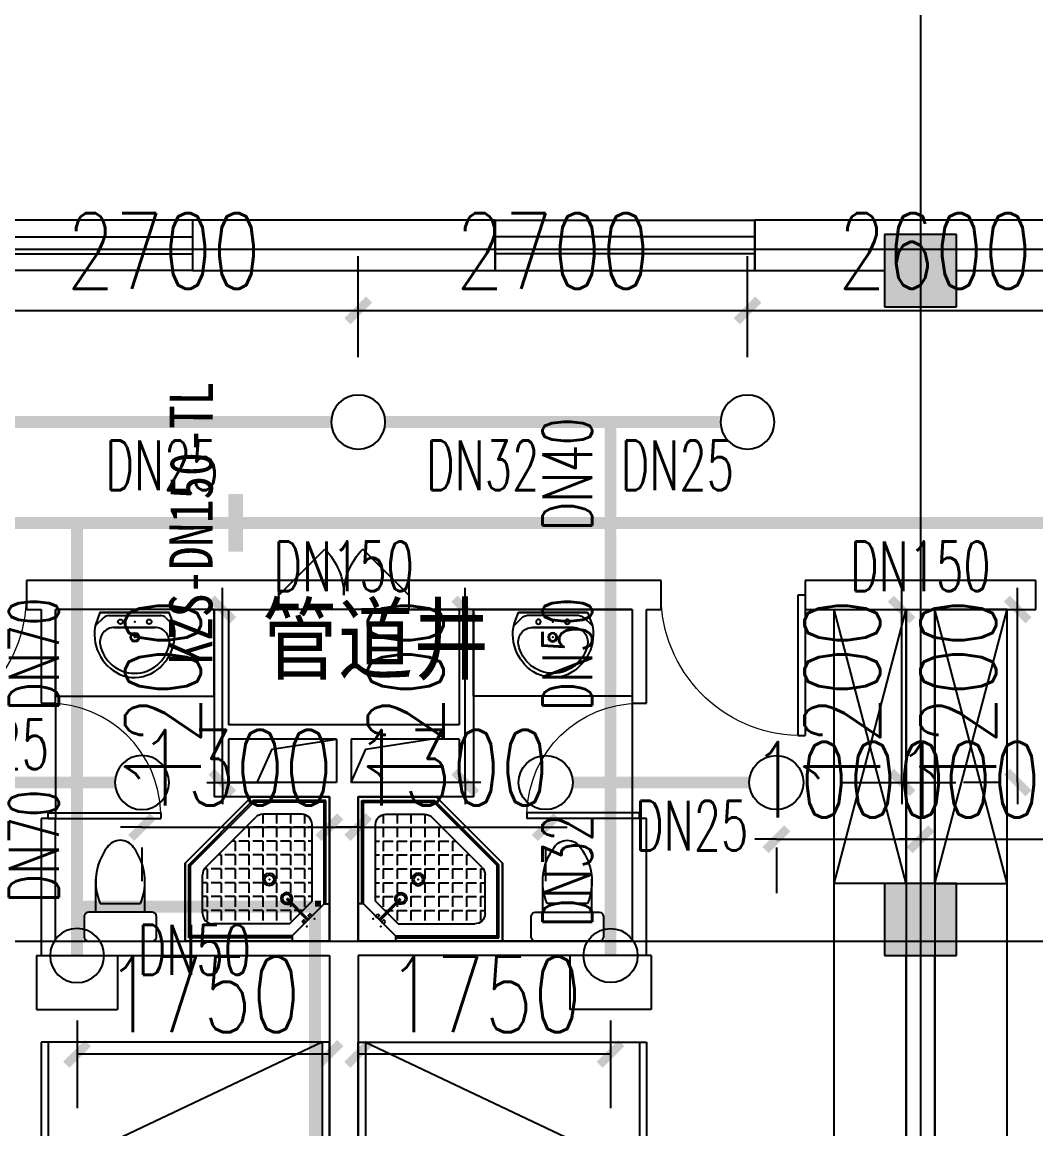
# Model space of a CAD drawing. Extents: x 0 to 2838408, y -923048 to 203859.
# Drawn here: x 2715031 to 2722063, y -682643 to -674968 of the extents above; entities that cross this region are included whole.
import ezdxf
from ezdxf.enums import TextEntityAlignment as Align

# ---------------------------------------------------------------- set-up
doc = ezdxf.new("R2010")
doc.units = 0
doc.header["$LTSCALE"] = 1000
for name, color, linetype in [('A-Fixt', 81, 'Continuous'), ('CLAYER', 7, 'Continuous'), ('COLUMN', 9, 'Continuous'), ('DIM_喷淋', 3, 'Continuous'), ('DOOR_FIRE', 4, 'Continuous'), ('DOTE', 8, 'Continuous'), ('EQUIP_喷头', 7, 'Continuous'), ('PIPE-喷淋', 6, 'Continuous'), ('PUB_HATCH', 8, 'Continuous'), ('TEXT_喷淋', 7, 'Continuous'), ('TWT_DIM', 3, 'Continuous'), ('WALL', 9, 'Continuous'), ('WINDOW', 4, 'Continuous'), ('XREF', 8, 'Continuous'), ('抗震支吊架', 2, 'Continuous'), ('洁具', 213, 'Continuous')]:
    doc.layers.add(name, color=color, linetype=linetype)
doc.styles.add('_TCH_DIM_T3', font='SIMPLEX', dxfattribs={"width": 0.75, "bigfont": 'HZTXT'})
doc.styles.add('_TWT_PIPEDN', font='SIMPLEX', dxfattribs={"width": 0.8, "height": 2.3, "bigfont": 'HZTXT'})
doc.styles.add('kzcad', font='', dxfattribs={"width": 0.8})
doc.styles.get("Standard").update_dxf_attribs({"font": 'geniso.shx', "bigfont": 'hztxt.shx'})
doc.styles.get('kzcad').set_extended_font_data('SimSun')
doc.dimstyles.new('_TWT_ARCH&&150', dxfattribs={"dimtxt": 525, "dimasz": 150, "dimexe": 375, "dimexo": 450, "dimgap": 150, "dimtad": 1, "dimdec": 0, "dimzin": 0, "dimdsep": 46, "dimtxsty": '_TCH_DIM_T3', "dimblk": 'ARCHTICK', "dimcen": 0.09, "dimclrt": 7, "dimazin": 2, "dimtfac": 1, "dimtdec": 0, "dimtix": 1, "dimtmove": 2, "dimatfit": 3, "dimfxl": 1, "dimtolj": 1, "dimtzin": 0, "dimarcsym": 0})

# ---------------------------------------------------------------- blocks, each defined once
blk = doc.blocks.new('1F平面-CAD导入_dwg_Drawing4_t3_dwg_$plan$00001613-474159-1F-927810-1F')
at = {"layer": '洁具'}
for p, q in [((-30, 250), (-170, 250)), ((-200, 169.7), (-430.4, 169.7)), ((-260.4, -139.7), (-260.4, 139.7)), ((-200, -169.7), (-200, -220)), ((-170, -250), (-30, -250))]:
    blk.add_line(p, q, dxfattribs=at)
for points in [[(-200, 220), (-200, 169.7), (-200, -169.7), (-430.4, -169.7)], [(0, -220), (0, 220)]]:
    blk.add_lwpolyline(points, dxfattribs=at)
for centre, radius, start, end in [((-170, 220), 30, 90, 180), ((-30, 220), 30, 0, 90), ((-412.8, -227.4), 397.5, 67.45048, 126.63814), ((-589.6, 0), 109.8, 123.45086, 236.54914), ((-412.8, 227.4), 397.5, 233.36186, 292.54952), ((-170, -220), 30, 180, 270), ((-30, -220), 30, 270, 0)]:
    blk.add_arc(centre, radius, start, end, dxfattribs=at)
blk = doc.blocks.new('$lvtry$00000169')
at = {"color": 0}
for p, q in [((258.9, -36), (258.9, 0)), ((258.9, -36), (36, -258.9)), ((258.9, -24), (976, -24)), ((258.9, -36), (964, -36)), ((964, -36), (976, -24)), ((964, -36), (964, -525.1)), ((976, -24), (976, -530.1)), ((276.1, -120), (120, -276.1)), ((143.9, -151), (290.7, -298.1)), ((151, -143.9), (297.8, -291)), ((269.6, -212.7), (269.6, -142.7)), ((276.1, -120), (808, -120)), ((365.9, -212.7), (365.9, -142.7)), ((462.1, -212.7), (462.1, -142.7)), ((558.4, -212.7), (558.4, -142.7)), ((654.6, -212.7), (654.6, -142.7)), ((750.9, -212.7), (750.9, -142.7)), ((847.1, -212.7), (847.1, -142.7)), ((183.4, -212.7), (205.5, -212.7)), ((219.6, -212.7), (243.4, -212.7)), ((269.6, -212.7), (339.6, -212.7)), ((365.9, -212.7), (435.9, -212.7)), ((462.1, -212.7), (532.1, -212.7)), ((558.4, -212.7), (628.4, -212.7)), ((654.6, -212.7), (724.6, -212.7)), ((750.9, -212.7), (820.9, -212.7)), ((847.1, -212.7), (880, -212.7)), ((880, -192), (880, -460.5)), ((36, -258.9), (0, -258.9)), ((24, -258.9), (24, -976)), ((36, -258.9), (36, -964)), ((120, -276.1), (120, -808)), ((173.4, -308.9), (173.4, -238.9)), ((269.6, -262.8), (269.6, -238.9)), ((365.9, -308.9), (365.9, -238.9)), ((462.1, -308.9), (462.1, -238.9)), ((558.4, -308.9), (558.4, -238.9)), ((654.6, -308.9), (654.6, -238.9)), ((750.9, -308.9), (750.9, -238.9)), ((847.1, -308.9), (847.1, -238.9)), ((120, -308.9), (147.1, -308.9)), ((173.4, -308.9), (243.4, -308.9)), ((173.4, -405.2), (173.4, -335.2)), ((269.6, -405.2), (269.6, -335.2)), ((334.3, -308.9), (339.6, -308.9)), ((365.9, -308.9), (435.9, -308.9)), ((365.9, -405.2), (365.9, -335.2)), ((462.1, -308.9), (532.1, -308.9)), ((462.1, -405.2), (462.1, -335.2)), ((558.4, -308.9), (628.4, -308.9)), ((558.4, -405.2), (558.4, -335.2)), ((654.6, -308.9), (724.6, -308.9)), ((654.6, -405.2), (654.6, -335.2)), ((750.9, -308.9), (820.9, -308.9)), ((750.9, -405.2), (750.9, -335.2)), ((847.1, -308.9), (880, -308.9)), ((847.1, -405.2), (847.1, -335.2)), ((120, -405.2), (147.1, -405.2)), ((173.4, -405.2), (243.4, -405.2)), ((173.4, -501.4), (173.4, -431.4)), ((269.6, -405.2), (339.6, -405.2)), ((269.6, -501.4), (269.6, -431.4)), ((365.9, -405.2), (378.6, -405.2)), ((365.9, -501.4), (365.9, -431.4)), ((462.1, -405.2), (532.1, -405.2)), ((462.1, -501.4), (462.1, -431.4)), ((558.4, -405.2), (628.4, -405.2)), ((558.4, -501.4), (558.4, -431.4)), ((654.6, -405.2), (724.6, -405.2)), ((654.6, -501.4), (654.6, -431.4)), ((750.9, -405.2), (820.9, -405.2)), ((750.9, -501.4), (750.9, -431.4)), ((847.1, -405.2), (880, -405.2)), ((847.1, -501.4), (847.1, -431.4)), ((120, -501.4), (147.1, -501.4)), ((173.4, -501.4), (243.4, -501.4)), ((173.4, -597.7), (173.4, -527.7)), ((269.6, -501.4), (339.6, -501.4)), ((269.6, -597.7), (269.6, -527.7)), ((365.9, -501.4), (435.9, -501.4)), ((365.9, -597.7), (365.9, -527.7)), ((462.1, -501.4), (532.1, -501.4)), ((462.1, -597.7), (462.1, -527.7)), ((858.9, -511.4), (511.4, -858.9)), ((964, -525.1), (525.1, -964)), ((976, -530.1), (530.1, -976)), ((558.4, -501.4), (628.4, -501.4)), ((558.4, -597.7), (558.4, -527.7)), ((654.6, -501.4), (724.6, -501.4)), ((654.6, -597.7), (654.6, -527.7)), ((750.9, -501.4), (820.9, -501.4)), ((750.9, -597.7), (750.9, -527.7)), ((847.1, -501.4), (867.2, -501.4)), ((964, -525.1), (976, -530.1)), ((120, -597.7), (147.1, -597.7)), ((173.4, -597.7), (243.4, -597.7)), ((269.6, -597.7), (339.6, -597.7)), ((365.9, -597.7), (435.9, -597.7)), ((462.1, -597.7), (532.1, -597.7)), ((558.4, -597.7), (628.4, -597.7)), ((654.6, -597.7), (724.6, -597.7)), ((750.9, -597.7), (772.6, -597.7)), ((173.4, -693.9), (173.4, -623.9)), ((269.6, -693.9), (269.6, -623.9)), ((365.9, -693.9), (365.9, -623.9)), ((462.1, -693.9), (462.1, -623.9)), ((558.4, -693.9), (558.4, -623.9)), ((654.6, -693.9), (654.6, -623.9)), ((120, -693.9), (147.1, -693.9)), ((173.4, -693.9), (243.4, -693.9)), ((173.4, -790.2), (173.4, -720.2)), ((269.6, -693.9), (339.6, -693.9)), ((269.6, -790.2), (269.6, -720.2)), ((365.9, -693.9), (435.9, -693.9)), ((365.9, -790.2), (365.9, -720.2)), ((462.1, -693.9), (532.1, -693.9)), ((462.1, -790.2), (462.1, -720.2)), ((558.4, -693.9), (628.4, -693.9)), ((558.4, -790.2), (558.4, -720.2)), ((654.6, -693.9), (676.4, -693.9)), ((120, -790.2), (147.1, -790.2)), ((173.4, -790.2), (243.4, -790.2)), ((173.4, -877.5), (173.4, -816.4)), ((269.6, -790.2), (339.6, -790.2)), ((269.6, -880), (269.6, -816.4)), ((365.9, -790.2), (435.9, -790.2)), ((365.9, -880), (365.9, -816.4)), ((462.1, -790.2), (532.1, -790.2)), ((462.1, -880), (462.1, -816.4)), ((558.4, -790.2), (580.1, -790.2)), ((192, -880), (460.5, -880)), ((36, -964), (24, -976)), ((24, -976), (530.1, -976)), ((36, -964), (525.1, -964)), ((525.1, -964), (530.1, -976))]:
    blk.add_line(p, q, dxfattribs=at)
blk.add_lwpolyline([(0, 0), (0, -1000), (540, -1000), (1000, -540), (1000, 0)], close=True)
for points in [[(0, 0), (0, -1000)], [(0, 0), (1000, 0)], [(1000, 0), (1000, -540)], [(189.7, -136.1), (177.9, -147.9), (162.5, -132.5), (174.3, -120.7)], [(136.1, -189.7), (147.9, -177.9), (132.5, -162.5), (120.7, -174.3)], [(1000, -540), (540, -1000)], [(0, -1000), (540, -1000)]]:
    blk.add_lwpolyline(points, close=True, dxfattribs=at)
for radius in [43.8, 31.1]:
    blk.add_circle((416.2, -427.6), radius, dxfattribs=at)
for centre, radius, start, end in [((808, -192), 72, 0, 90), ((296, -295.7), 40.6, 142.58296, 128.41974), ((296, -295.7), 28.6, 145.82801, 125.65986), ((808, -460.5), 72, 315, 0), ((192, -808), 72, 180, 270), ((460.5, -808), 72, 270, 315)]:
    blk.add_arc(centre, radius, start, end, dxfattribs=at)
for p in [(156.1, -102.2, 0), (103.2, -155.8, 0), (415.8, -428.1, 0)]:
    blk.add_point(p, dxfattribs=at)
blk = doc.blocks.new('$lvtry$00000178')
at = {"color": 0}
for p, q in [((-238.4, 0), (238.4, 0)), ((-214.1, -36.1), (-272.1, -90.6)), ((-179.8, -22.5), (180.1, -22.5)), ((215.7, -37.5), (268.3, -90.8)), ((-141.7, -105.2), (140.2, -105.2)), ((140.2, -105.2), (-141.7, -105.2))]:
    blk.add_line(p, q, dxfattribs=at)
blk.add_lwpolyline([(-103.6, -429.7, 0.224698), (110.4, -425.4, 0.348046), (268.9, -78.5), (239.5, 0), (-241.3, 0), (-270.7, -78.5, 0.356844)], format="xyb", close=True, dxfattribs=at)
for centre, radius in [((-100, -65), 16.3), ((100, -65), 16.3), ((1.4, -172.5), 31.6)]:
    blk.add_circle(centre, radius, dxfattribs=at)
at = {"color": 0, "lineweight": 13}
blk.add_circle((1.4, -172.5), 23, dxfattribs=at)
at = {"color": 0}
for centre, radius, start, end in [((-179.8, -72.5), 50, 90, 133.18096), ((180.1, -72.5), 50, 44.56072, 90), ((-141.7, -205.2), 100, 90, 190.56023), ((140.2, -205.2), 100, 349.43977, 90), ((-0.7, -179), 243.4, 190.56023, 349.43977)]:
    blk.add_arc(centre, radius, start, end, dxfattribs=at)
for p in [(0, -65), (1.4, -172.5)]:
    blk.add_point(p, dxfattribs=at)
blk = doc.blocks.new('A$C70365C93')
at = {"layer": '洁具'}
blk.add_lwpolyline([(-1900, 2300), (-1900, 1700), (-800, 1700), (-800, 2300)], close=True, dxfattribs=at)
blk.add_blockref('$lvtry$00000178', (-1350, 2280), dxfattribs=at)
at = {"layer": '洁具', "rotation": 180}
blk.add_blockref('$lvtry$00000169', (0, 0), dxfattribs=at)
at = {"layer": '洁具', "extrusion": (0, 0, -1), "xscale": -1, "zscale": -1, "rotation": 90}
blk.add_blockref('1F平面-CAD导入_dwg_Drawing4_t3_dwg_$plan$00001613-474159-1F-927810-1F', (1450, 0), dxfattribs=at)
blk = doc.blocks.new('单人床')
at = {"layer": 'A-Fixt'}
for p, q in [((47773.8, 13973.4), (48673.8, 13973.4)), ((47773.8, 12073.4), (48673.8, 13973.4)), ((47773.8, 12073.4), (48673.8, 12073.4))]:
    blk.add_line(p, q, dxfattribs=at)
blk.add_lwpolyline([(47773.8, 14023.4), (48673.8, 14023.4), (48673.8, 12023.4), (47773.8, 12023.4), (47773.8, 14023.4)], dxfattribs=at)
blk = doc.blocks.new('宿舍')
at = {"layer": 'A-Fixt'}
for p, q in [((47853.8, 13801.7), (48353.8, 15701.7)), ((48353.8, 13801.7), (47853.8, 15701.7)), ((47853.8, 13801.7), (48353.8, 13801.7))]:
    blk.add_line(p, q, dxfattribs=at)
blk.add_lwpolyline([(47853.8, 8601.7), (48353.8, 8601.7), (48353.8, 15701.7), (47853.8, 15701.7)], close=True, dxfattribs=at)
at = {"xscale": -1, "rotation": 90}
blk.add_blockref('单人床', (63677.2, 60475.5), dxfattribs=at)
blk = doc.blocks.new('$WINLIB2D$00000001')
at = {"color": 0}
for points in [[(-0.5, 0.5), (-0.5, -0.5)], [(-0.5, 0.5), (0.5, 0.5)], [(0.5, -0.5), (0.5, 0.5)], [(0.5, 0.1667), (-0.5, 0.1667)], [(0.5, -0.1667), (-0.5, -0.1667)], [(-0.5, -0.5), (0.5, -0.5)]]:
    blk.add_lwpolyline(points, dxfattribs=at)
blk = doc.blocks.new('$DorLib2D$00000116')
at = {"color": 0}
for p, q in [((-0.5, 0), (-0.1464, 0.3536)), ((0.5, 0), (0.1464, 0.3536))]:
    blk.add_line(p, q, dxfattribs=at)
for centre, start, end in [((-0.5, 0), 0, 45), ((0.5, 0), 135, 180)]:
    blk.add_arc(centre, 0.5, start, end, dxfattribs=at)
blk = doc.blocks.new('$DorLib2D$00000001')
for p, q in [((0.45, 0.975), (0.5, 0.975)), ((0.45, 0), (0.45, 0.975)), ((0.5, 0), (0.5, 0.975)), ((0.5, 0), (0.45, 0))]:
    blk.add_line(p, q)
at = {"lineweight": 13}
blk.add_arc((0.475, 0), 0.975, 91.46928, 180, dxfattribs=at)
blk = doc.blocks.new('4F1')
at = {"layer": 'PUB_HATCH'}
for points in [[(2385466.7, -676441.3), (2384966.7, -676441.3), (2384966.7, -676941.3), (2385466.7, -676941.3)], [(2385466.7, -680941.3), (2384966.7, -680941.3), (2384966.7, -681441.3), (2385466.7, -681441.3)]]:
    blk.add_hatch(color=256, dxfattribs=at).paths.add_polyline_path(points)
for points in [[(2380616.7, -680241.3), (2380720.3, -680011), (2381166.7, -679941.3)], [(2381266.7, -680241.3), (2381370.3, -680011), (2381816.7, -679941.3)]]:
    blk.add_lwpolyline(points)
at = {"layer": 'COLUMN'}
for p, q in [((2385466.7, -676441.3), (2384966.7, -676441.3)), ((2384966.7, -676441.3), (2384966.7, -676941.3)), ((2385466.7, -676941.3), (2385466.7, -676441.3)), ((2384966.7, -676941.3), (2385466.7, -676941.3)), ((2385466.7, -680941.3), (2384966.7, -680941.3)), ((2384966.7, -680941.3), (2384966.7, -681441.3)), ((2385466.7, -681441.3), (2385466.7, -680941.3)), ((2384966.7, -681441.3), (2385466.7, -681441.3))]:
    blk.add_line(p, q, dxfattribs=at)
at = {"layer": 'DOOR_FIRE'}
for p, q in [((2381666.7, -678841.3), (2380766.7, -678841.3)), ((2381666.7, -679041.3), (2380766.7, -679041.3))]:
    blk.add_line(p, q, dxfattribs=at)
at = {"layer": 'DOTE'}
for p, q in [((2385216.7, -606941.3), (2385216.7, -690141.3)), ((2343216.7, -676541.3), (2453916.7, -676541.3)), ((2343216.7, -681341.3), (2453916.7, -681341.3))]:
    blk.add_line(p, q, dxfattribs=at)
at = {"layer": 'WALL'}
for p, q in [((2382266.7, -676341.3), (2380166.7, -676341.3)), ((2380166.7, -676341.3), (2380166.7, -676691.3)), ((2382266.7, -676691.3), (2382266.7, -676341.3)), ((2385216.7, -676341.3), (2384066.7, -676341.3)), ((2384066.7, -676341.3), (2384066.7, -676691.3)), ((2386366.7, -676341.3), (2385216.7, -676341.3)), ((2380166.7, -676691.3), (2382266.7, -676691.3)), ((2384066.7, -676691.3), (2384966.7, -676691.3)), ((2385466.7, -676691.3), (2386366.7, -676691.3)), ((2379116.7, -678841.3), (2379016.7, -678841.3)), ((2379016.7, -678841.3), (2379016.7, -679041.3)), ((2380316.7, -678841.3), (2379116.7, -678841.3)), ((2380766.7, -678841.3), (2380316.7, -678841.3)), ((2380766.7, -679041.3), (2380766.7, -678841.3)), ((2382116.7, -678841.3), (2381666.7, -678841.3)), ((2381666.7, -678841.3), (2381666.7, -679041.3)), ((2383316.7, -678841.3), (2382116.7, -678841.3)), ((2383416.7, -678841.3), (2383316.7, -678841.3)), ((2383416.7, -679041.3), (2383416.7, -678841.3)), ((2385216.7, -678841.3), (2384416.7, -678841.3)), ((2384416.7, -678841.3), (2384416.7, -679041.3)), ((2386016.7, -678841.3), (2385216.7, -678841.3)), ((2386016.7, -679041.3), (2386016.7, -678841.3)), ((2379016.7, -679041.3), (2379116.7, -679041.3)), ((2379116.7, -679041.3), (2379116.7, -679691.3)), ((2380316.7, -679041.3), (2379216.7, -679041.3)), ((2379216.7, -679691.3), (2379216.7, -679041.3)), ((2380316.7, -679041.3), (2380316.7, -679841.3)), ((2380416.7, -679041.3), (2380766.7, -679041.3)), ((2380416.7, -679041.3), (2380416.7, -679841.3)), ((2381666.7, -679041.3), (2382016.7, -679041.3)), ((2382016.7, -679041.3), (2382016.7, -679841.3)), ((2383216.7, -679041.3), (2382116.7, -679041.3)), ((2382116.7, -679041.3), (2382116.7, -679841.3)), ((2383216.7, -679041.3), (2383216.7, -679691.3)), ((2383316.7, -679691.3), (2383316.7, -679041.3)), ((2383316.7, -679041.3), (2383416.7, -679041.3)), ((2384416.7, -679041.3), (2385116.7, -679041.3)), ((2385116.7, -680941.3), (2385116.7, -679041.3)), ((2385316.7, -680941.3), (2385316.7, -679041.3)), ((2385316.7, -679041.3), (2386016.7, -679041.3)), ((2379116.7, -679691.3), (2379216.7, -679691.3)), ((2383216.7, -679691.3), (2383316.7, -679691.3)), ((2380316.7, -679841.3), (2380316.7, -680341.3)), ((2381216.7, -679841.3), (2380416.7, -679841.3)), ((2382016.7, -679841.3), (2381216.7, -679841.3)), ((2382116.7, -679841.3), (2382116.7, -680341.3)), ((2381166.7, -679941.3), (2380416.7, -679941.3)), ((2380416.7, -679941.3), (2380416.7, -680241.3)), ((2381166.7, -679941.3), (2381166.7, -680241.3)), ((2382016.7, -679941.3), (2381266.7, -679941.3)), ((2381266.7, -679941.3), (2381266.7, -680241.3)), ((2382016.7, -679941.3), (2382016.7, -680241.3)), ((2381166.7, -680241.3), (2380416.7, -680241.3)), ((2382016.7, -680241.3), (2381266.7, -680241.3)), ((2381116.7, -680341.3), (2380316.7, -680341.3)), ((2381116.7, -680341.3), (2381116.7, -681341.3)), ((2381316.7, -680341.3), (2381316.7, -681341.3)), ((2382116.7, -680341.3), (2381316.7, -680341.3)), ((2379216.7, -680491.3), (2379116.7, -680491.3)), ((2379116.7, -680491.3), (2379116.7, -681441.3)), ((2379216.7, -681341.3), (2379216.7, -680491.3)), ((2383316.7, -680491.3), (2383216.7, -680491.3)), ((2383216.7, -680491.3), (2383216.7, -681341.3)), ((2383316.7, -681441.3), (2383316.7, -680491.3)), ((2379216.7, -681341.3), (2381116.7, -681341.3)), ((2383216.7, -681341.3), (2381316.7, -681341.3)), ((2379116.7, -681441.3), (2381116.7, -681441.3)), ((2381116.7, -681441.3), (2381116.7, -686391.3)), ((2383316.7, -681441.3), (2381316.7, -681441.3)), ((2381316.7, -681441.3), (2381316.7, -686391.3)), ((2385116.7, -686141.3), (2385116.7, -681441.3)), ((2385316.7, -686141.3), (2385316.7, -681441.3))]:
    blk.add_line(p, q, dxfattribs=at)
at = {"layer": 'WINDOW'}
for p, q in [((2379216.7, -679691.3), (2379216.7, -680491.3)), ((2383216.7, -679691.3), (2383216.7, -680491.3))]:
    blk.add_line(p, q, dxfattribs=at)
for name, p in [('宿舍', (2329462.9, -694743)), ('A$C70365C93', (2381116.7, -681341.3)), ('宿舍', (2337462.9, -694743))]:
    blk.add_blockref(name, p)
at = {"xscale": -1, "rotation": 359.9999999999999}
for name, p in [('A$C70365C93', (2381316.7, -681341.3)), ('宿舍', (2432970.6, -694743))]:
    blk.add_blockref(name, p, dxfattribs=at)
at = {"layer": 'DOOR_FIRE', "xscale": 900, "yscale": -900, "zscale": 200, "rotation": 179.9999999994664}
blk.add_blockref('$DorLib2D$00000116', (2381216.7, -678941.3), dxfattribs=at)
at = {"layer": 'WINDOW'}
for name, p, xscale, yscale, zscale, rotation in [('$WINLIB2D$00000001', (2379266.7, -676516.3), -1800, 350, -1800, 359.9999999999991), ('$DorLib2D$00000001', (2379166.7, -680091.3), 800, 800, 800, 269.9999999994664), ('$DorLib2D$00000001', (2383266.7, -680091.3), 800, -800, 800, 269.9999999994664)]:
    blk.add_blockref(name, p, dxfattribs=dict(at, xscale=xscale, yscale=yscale, zscale=zscale, rotation=rotation))
for name, p, xscale, yscale, zscale in [('$WINLIB2D$00000001', (2383166.7, -676516.3), 1800, 350, 1800), ('$DorLib2D$00000001', (2378516.7, -678941.3), -1000, -1000, -1000), ('$DorLib2D$00000001', (2383916.7, -678941.3), 1000, -1000, 1000)]:
    blk.add_blockref(name, p, dxfattribs=dict(at, xscale=xscale, yscale=yscale, zscale=zscale))
at = {"layer": 'CLAYER'}
blk.add_text('管道井', height=525, dxfattribs=at).set_placement((2380649.1, -679528.3))
blk = doc.blocks.new('_ArchTick')
at = {"color": 0, "linetype": 'ByBlock', "const_width": 0.4}
blk.add_lwpolyline([(-0.5, -0.5), (0.5, 0.5)], dxfattribs=at)
blk = doc.blocks.new('*D2693')
at = {"layer": 'Defpoints', "color": 0, "linetype": 'ByBlock', "transparency": 16777216}
for p in [(2717362.5, -680241.3), (2718662.5, -680241.3), (2718662.5, -680551.1)]:
    blk.add_point(p, dxfattribs=at)
at = {"layer": 'TWT_DIM', "color": 0, "linetype": 'ByBlock', "lineweight": -2, "transparency": 16777216}
for p, q in [((2717362.5, -680551.1), (2717212.5, -680551.1)), ((2717362.5, -680551.1), (2718662.5, -680551.1)), ((2718662.5, -680551.1), (2718812.5, -680551.1)), ((2717362.5, -680691.3), (2717362.5, -680926.1)), ((2718662.5, -680691.3), (2718662.5, -680926.1))]:
    blk.add_line(p, q, dxfattribs=at)
at = {"layer": 'TWT_DIM', "color": 0, "linetype": 'ByBlock', "lineweight": -2, "transparency": 16777216, "xscale": 150, "yscale": 150, "zscale": 150}
blk.add_blockref('_ArchTick', (2717362.5, -680551.1), dxfattribs=at)
at = {"layer": 'TWT_DIM', "color": 0, "linetype": 'ByBlock', "lineweight": -2, "transparency": 16777216, "xscale": 150, "yscale": 150, "zscale": 150, "rotation": 180}
blk.add_blockref('_ArchTick', (2718662.5, -680551.1), dxfattribs=at)
at = {"layer": 'TWT_DIM', "color": 7, "linetype": 'ByBlock', "transparency": 16777216, "insert": (2718012.5, -680138.6), "char_height": 525, "attachment_point": 5, "style": '_TCH_DIM_T3'}
blk.add_mtext('\\A1;1300', dxfattribs=at)
blk = doc.blocks.new('*D2694')
at = {"layer": 'Defpoints', "color": 0, "linetype": 'ByBlock', "transparency": 16777216}
for p in [(2715862.5, -680241.3), (2717162.5, -680241.3), (2717162.5, -680551.1)]:
    blk.add_point(p, dxfattribs=at)
at = {"layer": 'TWT_DIM', "color": 0, "linetype": 'ByBlock', "lineweight": -2, "transparency": 16777216}
for p, q in [((2715862.5, -680551.1), (2715712.5, -680551.1)), ((2715862.5, -680551.1), (2717162.5, -680551.1)), ((2717162.5, -680551.1), (2717312.5, -680551.1)), ((2715862.5, -680691.3), (2715862.5, -680926.1)), ((2717162.5, -680691.3), (2717162.5, -680926.1))]:
    blk.add_line(p, q, dxfattribs=at)
at = {"layer": 'TWT_DIM', "color": 0, "linetype": 'ByBlock', "lineweight": -2, "transparency": 16777216, "xscale": 150, "yscale": 150, "zscale": 150}
blk.add_blockref('_ArchTick', (2715862.5, -680551.1), dxfattribs=at)
at = {"layer": 'TWT_DIM', "color": 0, "linetype": 'ByBlock', "lineweight": -2, "transparency": 16777216, "xscale": 150, "yscale": 150, "zscale": 150, "rotation": 180}
blk.add_blockref('_ArchTick', (2717162.5, -680551.1), dxfattribs=at)
at = {"layer": 'TWT_DIM', "color": 7, "linetype": 'ByBlock', "transparency": 16777216, "insert": (2716512.5, -680138.6), "char_height": 525, "attachment_point": 5, "style": '_TCH_DIM_T3'}
blk.add_mtext('\\A1;1300', dxfattribs=at)
blk = doc.blocks.new('*D2709')
at = {"layer": 'Defpoints', "color": 0, "linetype": 'ByBlock', "transparency": 16777216}
for p in [(2721262.5, -680241.3), (2722262.5, -680241.3), (2722262.5, -680634.6)]:
    blk.add_point(p, dxfattribs=at)
at = {"layer": 'TWT_DIM', "color": 0, "linetype": 'ByBlock', "lineweight": -2, "transparency": 16777216}
for p, q in [((2721262.5, -680634.6), (2721112.5, -680634.6)), ((2721262.5, -680634.6), (2722262.5, -680634.6)), ((2722262.5, -680634.6), (2722412.5, -680634.6)), ((2721262.5, -680691.3), (2721262.5, -681009.6)), ((2722262.5, -680691.3), (2722262.5, -681009.6))]:
    blk.add_line(p, q, dxfattribs=at)
at = {"layer": 'TWT_DIM', "color": 0, "linetype": 'ByBlock', "lineweight": -2, "transparency": 16777216, "xscale": 150, "yscale": 150, "zscale": 150}
blk.add_blockref('_ArchTick', (2721262.5, -680634.6), dxfattribs=at)
at = {"layer": 'TWT_DIM', "color": 0, "linetype": 'ByBlock', "lineweight": -2, "transparency": 16777216, "xscale": 150, "yscale": 150, "zscale": 150, "rotation": 180}
blk.add_blockref('_ArchTick', (2722262.5, -680634.6), dxfattribs=at)
at = {"layer": 'TWT_DIM', "color": 7, "linetype": 'ByBlock', "transparency": 16777216, "insert": (2721762.5, -680222.1), "char_height": 525, "attachment_point": 5, "style": '_TCH_DIM_T3'}
blk.add_mtext('\\A1;1000', dxfattribs=at)
blk = doc.blocks.new('*D2711')
at = {"layer": 'Defpoints', "color": 0, "linetype": 'ByBlock', "transparency": 16777216}
for p in [(2721936.2, -679041.3), (2722262.5, -679041.3), (2722262.5, -680241.3)]:
    blk.add_point(p, dxfattribs=at)
at = {"layer": 'TWT_DIM', "color": 0, "linetype": 'ByBlock', "lineweight": -2, "transparency": 16777216}
for p, q in [((2721936.2, -679041.3), (2721936.2, -678891.3)), ((2721812.5, -679041.3), (2721561.2, -679041.3)), ((2721936.2, -680241.3), (2721936.2, -679041.3)), ((2721812.5, -680241.3), (2721561.2, -680241.3)), ((2721936.2, -680241.3), (2721936.2, -680391.3))]:
    blk.add_line(p, q, dxfattribs=at)
at = {"layer": 'TWT_DIM', "color": 0, "linetype": 'ByBlock', "lineweight": -2, "transparency": 16777216, "xscale": 150, "yscale": 150, "zscale": 150}
for p, rotation in [((2721936.2, -679041.3), 270), ((2721936.2, -680241.3), 90)]:
    blk.add_blockref('_ArchTick', p, dxfattribs=dict(at, rotation=rotation))
at = {"layer": 'TWT_DIM', "color": 7, "linetype": 'ByBlock', "transparency": 16777216, "insert": (2721523.7, -679641.3), "char_height": 525, "attachment_point": 5, "rotation": 90, "style": '_TCH_DIM_T3'}
blk.add_mtext('\\A1;1200', dxfattribs=at)
blk = doc.blocks.new('*D2714')
at = {"layer": 'Defpoints', "color": 0, "linetype": 'ByBlock', "transparency": 16777216}
for p in [(2717362.5, -681441.3), (2719112.5, -681441.3), (2719112.5, -682123.7)]:
    blk.add_point(p, dxfattribs=at)
at = {"layer": 'TWT_DIM', "color": 0, "linetype": 'ByBlock', "lineweight": -2, "transparency": 16777216}
for p, q in [((2717362.5, -681891.3), (2717362.5, -682498.7)), ((2719112.5, -681891.3), (2719112.5, -682498.7)), ((2717362.5, -682123.7), (2719112.5, -682123.7))]:
    blk.add_line(p, q, dxfattribs=at)
at = {"layer": 'TWT_DIM', "color": 0, "linetype": 'ByBlock', "lineweight": -2, "transparency": 16777216, "xscale": 150, "yscale": 150, "zscale": 150, "rotation": 180}
blk.add_blockref('_ArchTick', (2717362.5, -682123.7), dxfattribs=at)
at = {"layer": 'TWT_DIM', "color": 0, "linetype": 'ByBlock', "lineweight": -2, "transparency": 16777216, "xscale": 150, "yscale": 150, "zscale": 150}
blk.add_blockref('_ArchTick', (2719112.5, -682123.7), dxfattribs=at)
at = {"layer": 'TWT_DIM', "color": 7, "linetype": 'ByBlock', "transparency": 16777216, "insert": (2718237.5, -681711.2), "char_height": 525, "attachment_point": 5, "style": '_TCH_DIM_T3'}
blk.add_mtext('\\A1;1750', dxfattribs=at)
blk = doc.blocks.new('*D2715')
at = {"layer": 'Defpoints', "color": 0, "linetype": 'ByBlock', "transparency": 16777216}
for p in [(2720262.5, -680241.3), (2721262.5, -680241.3), (2721262.5, -680634.6)]:
    blk.add_point(p, dxfattribs=at)
at = {"layer": 'TWT_DIM', "color": 0, "linetype": 'ByBlock', "lineweight": -2, "transparency": 16777216}
for p, q in [((2720262.5, -680634.6), (2720112.5, -680634.6)), ((2720262.5, -680634.6), (2721262.5, -680634.6)), ((2721262.5, -680634.6), (2721412.5, -680634.6)), ((2720262.5, -680691.3), (2720262.5, -681009.6)), ((2721262.5, -680691.3), (2721262.5, -681009.6))]:
    blk.add_line(p, q, dxfattribs=at)
at = {"layer": 'TWT_DIM', "color": 0, "linetype": 'ByBlock', "lineweight": -2, "transparency": 16777216, "xscale": 150, "yscale": 150, "zscale": 150}
blk.add_blockref('_ArchTick', (2720262.5, -680634.6), dxfattribs=at)
at = {"layer": 'TWT_DIM', "color": 0, "linetype": 'ByBlock', "lineweight": -2, "transparency": 16777216, "xscale": 150, "yscale": 150, "zscale": 150, "rotation": 180}
blk.add_blockref('_ArchTick', (2721262.5, -680634.6), dxfattribs=at)
at = {"layer": 'TWT_DIM', "color": 7, "linetype": 'ByBlock', "transparency": 16777216, "insert": (2720762.5, -680222.1), "char_height": 525, "attachment_point": 5, "style": '_TCH_DIM_T3'}
blk.add_mtext('\\A1;1000', dxfattribs=at)
blk = doc.blocks.new('*D2716')
at = {"layer": 'Defpoints', "color": 0, "linetype": 'ByBlock', "transparency": 16777216}
for p in [(2718104.8, -679041.3), (2718662.5, -679041.3), (2718662.5, -680241.3)]:
    blk.add_point(p, dxfattribs=at)
at = {"layer": 'TWT_DIM', "color": 0, "linetype": 'ByBlock', "lineweight": -2, "transparency": 16777216}
for p, q in [((2718104.8, -679041.3), (2718104.8, -678891.3)), ((2718212.5, -679041.3), (2717729.8, -679041.3)), ((2718104.8, -680241.3), (2718104.8, -679041.3)), ((2718212.5, -680241.3), (2717729.8, -680241.3)), ((2718104.8, -680241.3), (2718104.8, -680391.3))]:
    blk.add_line(p, q, dxfattribs=at)
at = {"layer": 'TWT_DIM', "color": 0, "linetype": 'ByBlock', "lineweight": -2, "transparency": 16777216, "xscale": 150, "yscale": 150, "zscale": 150}
for p, rotation in [((2718104.8, -679041.3), 270), ((2718104.8, -680241.3), 90)]:
    blk.add_blockref('_ArchTick', p, dxfattribs=dict(at, rotation=rotation))
at = {"layer": 'TWT_DIM', "color": 7, "linetype": 'ByBlock', "transparency": 16777216, "insert": (2717692.3, -679641.3), "char_height": 525, "attachment_point": 5, "rotation": 90, "style": '_TCH_DIM_T3'}
blk.add_mtext('\\A1;1200', dxfattribs=at)
blk = doc.blocks.new('*D2717')
at = {"layer": 'Defpoints', "color": 0, "linetype": 'ByBlock', "transparency": 16777216}
for p in [(2720262.5, -679041.3), (2721131.8, -679041.3), (2720262.5, -680241.3)]:
    blk.add_point(p, dxfattribs=at)
at = {"layer": 'TWT_DIM', "color": 0, "linetype": 'ByBlock', "lineweight": -2, "transparency": 16777216}
for p, q in [((2721131.8, -679041.3), (2721131.8, -678891.3)), ((2720712.5, -679041.3), (2721506.8, -679041.3)), ((2721131.8, -680241.3), (2721131.8, -679041.3)), ((2720712.5, -680241.3), (2721506.8, -680241.3)), ((2721131.8, -680241.3), (2721131.8, -680391.3))]:
    blk.add_line(p, q, dxfattribs=at)
at = {"layer": 'TWT_DIM', "color": 0, "linetype": 'ByBlock', "lineweight": -2, "transparency": 16777216, "xscale": 150, "yscale": 150, "zscale": 150}
for p, rotation in [((2721131.8, -679041.3), 270), ((2721131.8, -680241.3), 90)]:
    blk.add_blockref('_ArchTick', p, dxfattribs=dict(at, rotation=rotation))
at = {"layer": 'TWT_DIM', "color": 7, "linetype": 'ByBlock', "transparency": 16777216, "insert": (2720719.3, -679641.3), "char_height": 525, "attachment_point": 5, "rotation": 90, "style": '_TCH_DIM_T3'}
blk.add_mtext('\\A1;1200', dxfattribs=at)
blk = doc.blocks.new('*D2718')
at = {"layer": 'Defpoints', "color": 0, "linetype": 'ByBlock', "transparency": 16777216}
for p in [(2715412.5, -681441.3), (2717162.5, -681441.3), (2717162.5, -682123.7)]:
    blk.add_point(p, dxfattribs=at)
at = {"layer": 'TWT_DIM', "color": 0, "linetype": 'ByBlock', "lineweight": -2, "transparency": 16777216}
for p, q in [((2715412.5, -681891.3), (2715412.5, -682498.7)), ((2717162.5, -681891.3), (2717162.5, -682498.7)), ((2715412.5, -682123.7), (2717162.5, -682123.7))]:
    blk.add_line(p, q, dxfattribs=at)
at = {"layer": 'TWT_DIM', "color": 0, "linetype": 'ByBlock', "lineweight": -2, "transparency": 16777216, "xscale": 150, "yscale": 150, "zscale": 150, "rotation": 180}
blk.add_blockref('_ArchTick', (2715412.5, -682123.7), dxfattribs=at)
at = {"layer": 'TWT_DIM', "color": 0, "linetype": 'ByBlock', "lineweight": -2, "transparency": 16777216, "xscale": 150, "yscale": 150, "zscale": 150}
blk.add_blockref('_ArchTick', (2717162.5, -682123.7), dxfattribs=at)
at = {"layer": 'TWT_DIM', "color": 7, "linetype": 'ByBlock', "transparency": 16777216, "insert": (2716287.5, -681711.2), "char_height": 525, "attachment_point": 5, "style": '_TCH_DIM_T3'}
blk.add_mtext('\\A1;1750', dxfattribs=at)
blk = doc.blocks.new('*D2720')
at = {"layer": 'Defpoints', "color": 0, "linetype": 'ByBlock', "transparency": 16777216}
for p in [(2715862.5, -679041.3), (2716420.3, -679041.3), (2715862.5, -680241.3)]:
    blk.add_point(p, dxfattribs=at)
at = {"layer": 'TWT_DIM', "color": 0, "linetype": 'ByBlock', "lineweight": -2, "transparency": 16777216}
for p, q in [((2716420.3, -679041.3), (2716420.3, -678891.3)), ((2716312.5, -679041.3), (2716795.3, -679041.3)), ((2716420.3, -680241.3), (2716420.3, -679041.3)), ((2716312.5, -680241.3), (2716795.3, -680241.3)), ((2716420.3, -680241.3), (2716420.3, -680391.3))]:
    blk.add_line(p, q, dxfattribs=at)
at = {"layer": 'TWT_DIM', "color": 0, "linetype": 'ByBlock', "lineweight": -2, "transparency": 16777216, "xscale": 150, "yscale": 150, "zscale": 150}
for p, rotation in [((2716420.3, -679041.3), 270), ((2716420.3, -680241.3), 90)]:
    blk.add_blockref('_ArchTick', p, dxfattribs=dict(at, rotation=rotation))
at = {"layer": 'TWT_DIM', "color": 7, "linetype": 'ByBlock', "transparency": 16777216, "insert": (2716007.8, -679641.3), "char_height": 525, "attachment_point": 5, "rotation": 90, "style": '_TCH_DIM_T3'}
blk.add_mtext('\\A1;1200', dxfattribs=at)
blk = doc.blocks.new('*D3179')
at = {"layer": 'Defpoints', "color": 0, "linetype": 'ByBlock', "transparency": 16777216}
for p in [(2722662.5, -676966.9), (2720062.5, -677741.3), (2722662.5, -677741.3)]:
    blk.add_point(p, dxfattribs=at)
at = {"layer": 'DIM_喷淋', "color": 0, "linetype": 'ByBlock', "lineweight": -2, "transparency": 16777216}
for p, q in [((2720062.5, -677291.3), (2720062.5, -676591.9)), ((2722662.5, -677291.3), (2722662.5, -676591.9)), ((2720062.5, -676966.9), (2722662.5, -676966.9))]:
    blk.add_line(p, q, dxfattribs=at)
at = {"layer": 'DIM_喷淋', "color": 0, "linetype": 'ByBlock', "lineweight": -2, "transparency": 16777216, "xscale": 150, "yscale": 150, "zscale": 150, "rotation": 180}
blk.add_blockref('_ArchTick', (2720062.5, -676966.9), dxfattribs=at)
at = {"layer": 'DIM_喷淋', "color": 0, "linetype": 'ByBlock', "lineweight": -2, "transparency": 16777216, "xscale": 150, "yscale": 150, "zscale": 150}
blk.add_blockref('_ArchTick', (2722662.5, -676966.9), dxfattribs=at)
at = {"layer": 'DIM_喷淋', "color": 7, "linetype": 'ByBlock', "transparency": 16777216, "insert": (2721362.5, -676554.4), "char_height": 525, "attachment_point": 5, "style": '_TCH_DIM_T3'}
blk.add_mtext('\\A1;2600', dxfattribs=at)
blk = doc.blocks.new('*D3180')
at = {"layer": 'Defpoints', "color": 0, "linetype": 'ByBlock', "transparency": 16777216}
for p in [(2720062.5, -676966.9), (2717362.5, -677741.3), (2720062.5, -677741.3)]:
    blk.add_point(p, dxfattribs=at)
at = {"layer": 'DIM_喷淋', "color": 0, "linetype": 'ByBlock', "lineweight": -2, "transparency": 16777216}
for p, q in [((2717362.5, -677291.3), (2717362.5, -676591.9)), ((2720062.5, -677291.3), (2720062.5, -676591.9)), ((2717362.5, -676966.9), (2720062.5, -676966.9))]:
    blk.add_line(p, q, dxfattribs=at)
at = {"layer": 'DIM_喷淋', "color": 0, "linetype": 'ByBlock', "lineweight": -2, "transparency": 16777216, "xscale": 150, "yscale": 150, "zscale": 150, "rotation": 180}
blk.add_blockref('_ArchTick', (2717362.5, -676966.9), dxfattribs=at)
at = {"layer": 'DIM_喷淋', "color": 0, "linetype": 'ByBlock', "lineweight": -2, "transparency": 16777216, "xscale": 150, "yscale": 150, "zscale": 150}
blk.add_blockref('_ArchTick', (2720062.5, -676966.9), dxfattribs=at)
at = {"layer": 'DIM_喷淋', "color": 7, "linetype": 'ByBlock', "transparency": 16777216, "insert": (2718712.5, -676554.4), "char_height": 525, "attachment_point": 5, "style": '_TCH_DIM_T3'}
blk.add_mtext('\\A1;2700', dxfattribs=at)
blk = doc.blocks.new('*D3181')
at = {"layer": 'Defpoints', "color": 0, "linetype": 'ByBlock', "transparency": 16777216}
for p in [(2717362.5, -676966.9), (2714662.5, -677741.3), (2717362.5, -677741.3)]:
    blk.add_point(p, dxfattribs=at)
at = {"layer": 'DIM_喷淋', "color": 0, "linetype": 'ByBlock', "lineweight": -2, "transparency": 16777216}
for p, q in [((2714662.5, -677291.3), (2714662.5, -676591.9)), ((2717362.5, -677291.3), (2717362.5, -676591.9)), ((2714662.5, -676966.9), (2717362.5, -676966.9))]:
    blk.add_line(p, q, dxfattribs=at)
at = {"layer": 'DIM_喷淋', "color": 0, "linetype": 'ByBlock', "lineweight": -2, "transparency": 16777216, "xscale": 150, "yscale": 150, "zscale": 150, "rotation": 180}
blk.add_blockref('_ArchTick', (2714662.5, -676966.9), dxfattribs=at)
at = {"layer": 'DIM_喷淋', "color": 0, "linetype": 'ByBlock', "lineweight": -2, "transparency": 16777216, "xscale": 150, "yscale": 150, "zscale": 150}
blk.add_blockref('_ArchTick', (2717362.5, -676966.9), dxfattribs=at)
at = {"layer": 'DIM_喷淋', "color": 7, "linetype": 'ByBlock', "transparency": 16777216, "insert": (2716012.5, -676554.4), "char_height": 525, "attachment_point": 5, "style": '_TCH_DIM_T3'}
blk.add_mtext('\\A1;2700', dxfattribs=at)
blk = doc.blocks.new('$TwtSys$00000125')
blk.add_circle((0, 0, 0), 1)
blk = doc.blocks.new('$TwtSys$00000131')
for p, q in [((-1.5, 0), (-1.5, 2)), ((-1.5, 2), (1.5, 2)), ((1.5, 0, 0), (1.5, 2, 0)), ((-1.5, 0), (-1, 0)), ((1, 0, 0), (1.5, 0, 0))]:
    blk.add_line(p, q)
blk.add_circle((0, 0), 1)

msp = doc.modelspace()

# ---------------------------------------------------------------- hatches: boundary and pattern name
at = {"layer": 'PIPE-喷淋', "linetype": 'ByBlock'}
for points in [[(2717062.5, -681101.8), (2717062.5, -681060.6), (2717103.8, -681060.6)], [(2717062.5, -681101.8), (2717103.8, -681101.8), (2717103.8, -681060.6)]]:
    msp.add_hatch(color=256, dxfattribs=at).paths.add_polyline_path(points)

# ---------------------------------------------------------------- linework, layer by layer
at = {"layer": 'PIPE-喷淋', "linetype": 'ByBlock', "ltscale": 1.5, "const_width": 82.5}
for points in [[(2714850, -677741.3), (2717175, -677741.3)], [(2717550, -677741.3), (2719112.5, -677741.3)], [(2719112.5, -677741.3), (2719112.5, -678441.3)], [(2719112.5, -677741.3), (2719875, -677741.3)], [(2711112.5, -678441.3), (2715412.5, -678441.3)], [(2715412.5, -678441.3), (2719112.5, -678441.3)], [(2715412.5, -680241.3), (2715412.5, -678441.3)], [(2719112.5, -680241.3), (2719112.5, -678441.3)], [(2719112.5, -678441.3), (2723412.5, -678441.3)], [(2714450, -680241.3), (2715412.5, -680241.3)], [(2715412.5, -680241.3), (2715675, -680241.3)], [(2715412.5, -681101.8), (2715412.5, -680241.3)], [(2718850, -680241.3), (2719112.5, -680241.3)], [(2719112.5, -680241.3), (2720075, -680241.3)], [(2719112.5, -681441.3), (2719112.5, -680241.3)], [(2715412.5, -681441.3), (2715412.5, -681101.8)], [(2715412.5, -681101.8), (2717062.5, -681101.8)], [(2717062.5, -681101.8), (2717062.5, -686291.3)]]:
    msp.add_lwpolyline(points, dxfattribs=at)
at = {"layer": '抗震支吊架', "color": 4, "const_width": 100}
msp.add_lwpolyline([(2716512.5, -678641.3), (2716512.5, -678241.3)], dxfattribs=at)

# ---------------------------------------------------------------- block references
at = {"layer": 'EQUIP_喷头', "linetype": 'ByBlock', "xscale": 187.5, "yscale": -187.5, "zscale": 187.5}
for name, p in [('$TwtSys$00000125', (2717362.5, -677741.3)), ('$TwtSys$00000125', (2720062.5, -677741.3)), ('$TwtSys$00000125', (2715862.5, -680241.3)), ('$TwtSys$00000131', (2715412.5, -681441.3))]:
    msp.add_blockref(name, p, dxfattribs=at)
at = {"layer": 'EQUIP_喷头', "linetype": 'ByBlock', "xscale": 187.5, "yscale": 187.5, "zscale": 187.5, "rotation": 180}
for name, p in [('$TwtSys$00000125', (2718662.5, -680241.3)), ('$TwtSys$00000125', (2720262.5, -680241.3)), ('$TwtSys$00000131', (2719112.5, -681441.3))]:
    msp.add_blockref(name, p, dxfattribs=at)
at = {"layer": 'XREF'}
msp.add_blockref('4F1', (336045.8, 0), dxfattribs=at)

# ---------------------------------------------------------------- texts
at = {"layer": 'TEXT_喷淋', "color": 251, "linetype": 'ByBlock', "style": '_TWT_PIPEDN', "width": 0.64}
for s, rotation, p in [('DN40', 90, (2718985, -678496.1)), ('DN25', 359.99999, (2715607.7, -678213.8)), ('DN32', 359.99999, (2717832.7, -678213.8)), ('DN25', 359.99999, (2719182.7, -678213.8)), ('DN50', 90, (2718985, -679746.1)), ('DN32', 90, (2718985, -681246.1))]:
    msp.add_text(s, height=345, rotation=rotation, dxfattribs=at).set_placement(p)
at = {"layer": 'TEXT_喷淋', "linetype": 'ByBlock', "style": '_TWT_PIPEDN', "width": 0.64}
for p in [(2716773.6, -678913.8), (2720773.6, -678913.8)]:
    msp.add_text('DN150', height=345, dxfattribs=at).set_placement(p)
for p in [(2715285, -679746.1), (2715285, -681076.4)]:
    msp.add_text('DN70', height=345, rotation=90, dxfattribs=at).set_placement(p)
at = {"layer": 'TEXT_喷淋', "color": 251, "linetype": 'ByBlock', "style": '_TWT_PIPEDN', "width": 0.64}
for s, p in [('DN25', (2714432.7, -680148.3)), ('DN25', (2719282.7, -680713.8)), ('DN50', (2715832.7, -681574.3))]:
    msp.add_text(s, height=345, dxfattribs=at).set_placement(p)
at = {"layer": '抗震支吊架', "color": 4, "style": 'kzcad', "width": 0.8}
msp.add_text('KZS-DN150-TL', height=300, rotation=89.88539, dxfattribs=at).set_placement((2716352.5, -678441.3), align=Align.CENTER)

# ---------------------------------------------------------------- dimensions: what is measured, and where the dimension line sits
at = {"layer": 'DIM_喷淋', "linetype": 'ByBlock'}
for p1, p2, picture, middle in [((2714662.5, -677741.3), (2717362.5, -677741.3), '*D3181', (2716012.5, -676554.4)), ((2717362.5, -677741.3), (2720062.5, -677741.3), '*D3180', (2718712.5, -676554.4)), ((2720062.5, -677741.3), (2722662.5, -677741.3), '*D3179', (2721362.5, -676554.4))]:
    dim = msp.add_aligned_dim(p1=p1, p2=p2, distance=774.4, dimstyle='_TWT_ARCH&&150', dxfattribs=at)
    dim.commit()
    dim.dimension.update_dxf_attribs({"geometry": picture, "text_midpoint": middle})
at = {"layer": 'TWT_DIM', "linetype": 'ByBlock'}
for p1, p2, distance, picture, middle in [((2715862.5, -680241.3), (2715862.5, -679041.3), -557.7, '*D2720', (2716007.8, -679641.3)), ((2718662.5, -680241.3), (2718662.5, -679041.3), 557.7, '*D2716', (2717692.3, -679641.3)), ((2720262.5, -680241.3), (2720262.5, -679041.3), -869.3, '*D2717', (2720719.3, -679641.3)), ((2722262.5, -680241.3), (2722262.5, -679041.3), 326.4, '*D2711', (2721523.7, -679641.3)), ((2715862.5, -680241.3), (2717162.5, -680241.3), -309.8, '*D2694', (2716512.5, -680138.6)), ((2717362.5, -680241.3), (2718662.5, -680241.3), -309.8, '*D2693', (2718012.5, -680138.6)), ((2720262.5, -680241.3), (2721262.5, -680241.3), -393.4, '*D2715', (2720762.5, -680222.1)), ((2721262.5, -680241.3), (2722262.5, -680241.3), -393.4, '*D2709', (2721762.5, -680222.1)), ((2715412.5, -681441.3), (2717162.5, -681441.3), -682.4, '*D2718', (2716287.5, -681711.2)), ((2717362.5, -681441.3), (2719112.5, -681441.3), -682.4, '*D2714', (2718237.5, -681711.2))]:
    dim = msp.add_aligned_dim(p1=p1, p2=p2, distance=distance, dimstyle='_TWT_ARCH&&150', dxfattribs=at)
    dim.commit()
    dim.dimension.update_dxf_attribs({"geometry": picture, "text_midpoint": middle})

doc.saveas('drawing.dxf')
